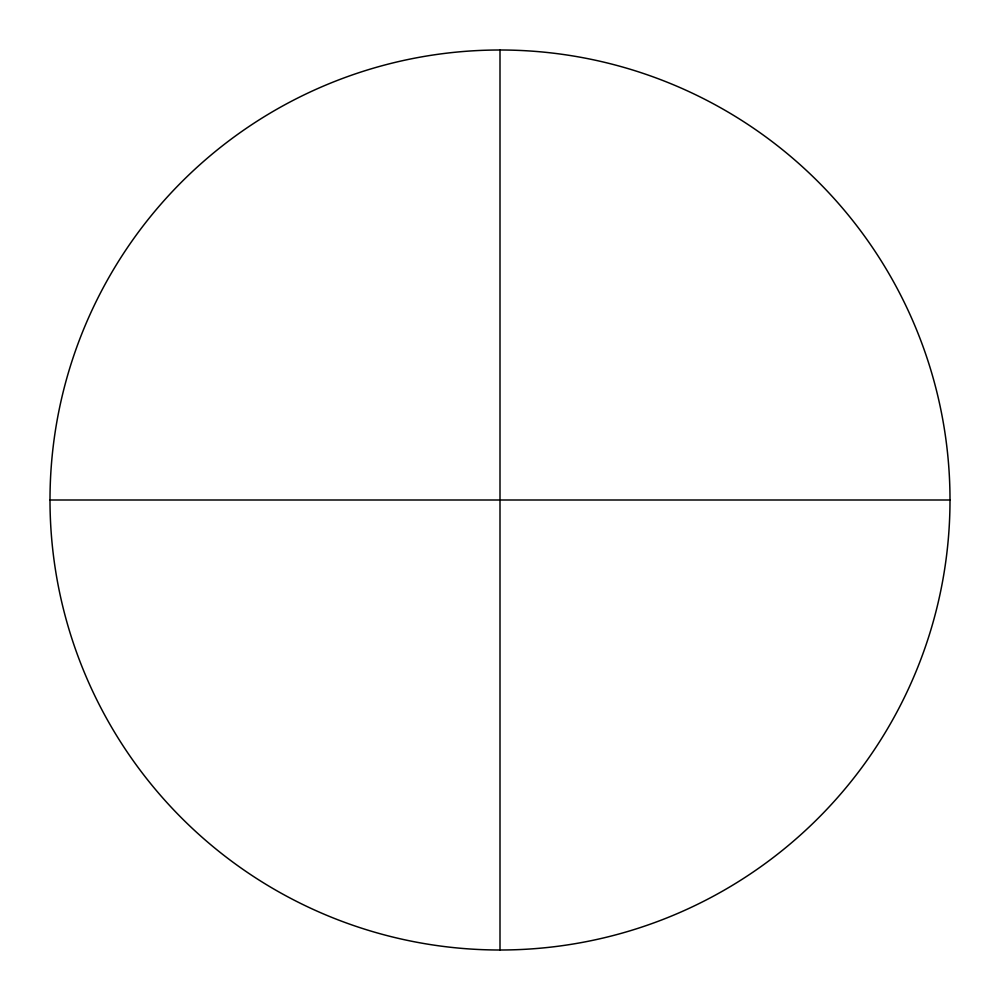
<?xml version="1.0" encoding="UTF-8"?>
<svg xmlns="http://www.w3.org/2000/svg" width="1000" height="1000" viewBox="0 0 1000 1000"><rect width="100%" height="100%" fill="white"/><g stroke="black" fill="none" stroke-linecap="round" stroke-linejoin="round"><path stroke-width="1.5" d="M50 500L950 500A450 450 0 0 0 275 110.288A450 450 0 0 0 275 889.712A450 450 0 0 0 950 500M500 50L500 950"/></g></svg>
